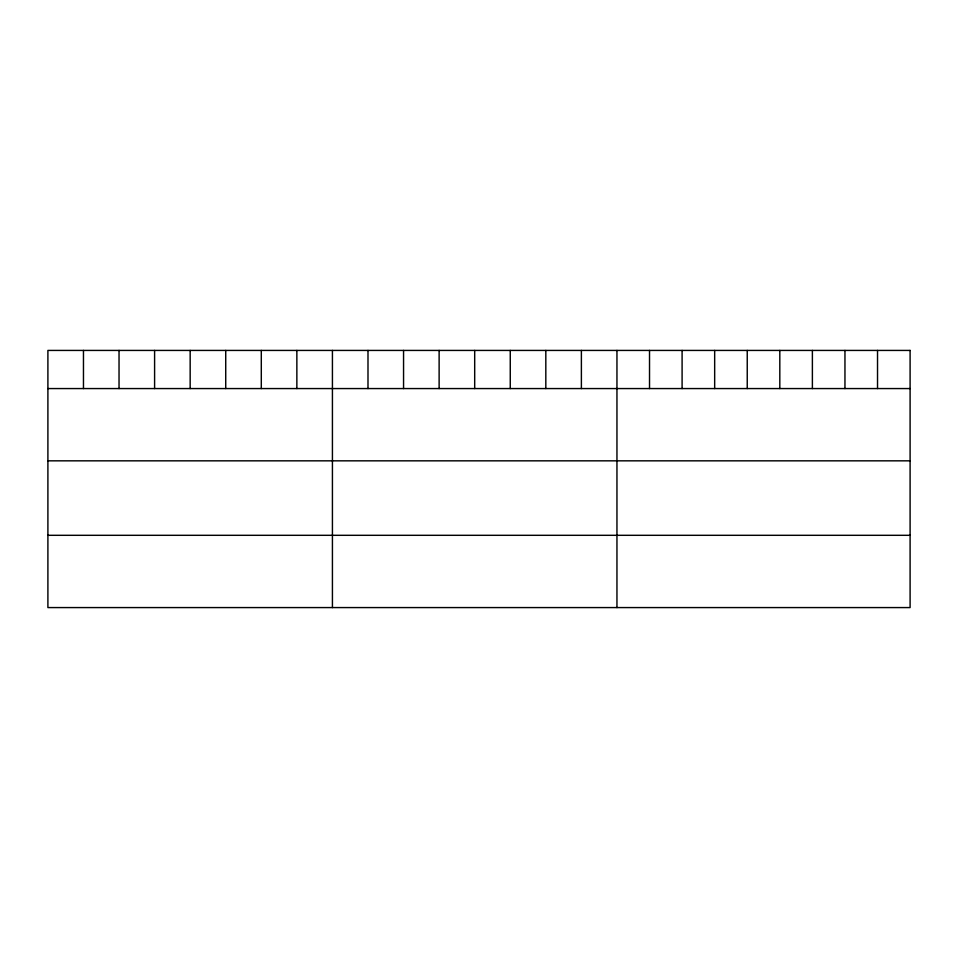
<?xml version="1.0" encoding="UTF-8"?>
<svg xmlns="http://www.w3.org/2000/svg" width="958" height="958" viewBox="0 0 958 958"><rect width="100%" height="100%" fill="white"/><g stroke="black" fill="none" stroke-linecap="round" stroke-linejoin="round"><path stroke-width="1.44" d="M47.9 388.565L910.1 388.565M47.9 460.834L910.1 460.834M47.9 535.306L910.1 535.306M877.528 350.424L877.528 388.565M844.956 350.424L844.956 388.565M812.384 350.424L812.384 388.565M779.812 350.424L779.812 388.565M747.24 350.424L747.24 388.565M714.668 350.424L714.668 388.565M682.096 350.424L682.096 388.565M649.524 350.424L649.524 388.565M616.952 350.424L616.952 607.576M581.386 350.424L581.386 388.565M545.821 350.424L545.821 388.565M510.255 350.424L510.255 388.565M474.689 350.424L474.689 388.565M439.123 350.424L439.123 388.565M403.558 350.424L403.558 388.565M367.992 350.424L367.992 388.565M332.426 350.424L332.426 607.576M296.86 350.424L296.86 388.565M261.294 350.424L261.294 388.565M225.729 350.424L225.729 388.565M190.163 350.424L190.163 388.565M154.597 350.424L154.597 388.565M119.032 350.424L119.032 388.565M83.466 350.424L83.466 388.565M910.1 350.424L47.9 350.424L47.9 607.576L910.1 607.576L910.1 350.424"/></g></svg>
